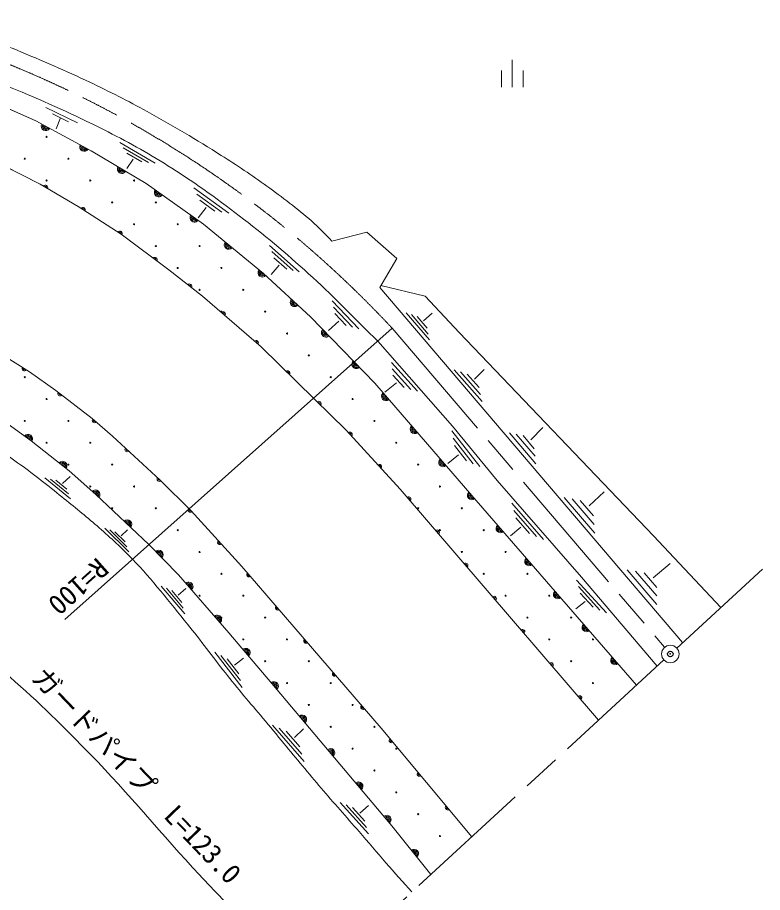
# Model space of a CAD drawing. Units: millimetres, scale not verified. Extents: x 40000 to 680000, y 20000 to 380000.
# Drawn here: x 509340 to 577512, y 238835 to 318924 of the extents above; entities that cross this region are included whole.
import ezdxf
from ezdxf.enums import TextEntityAlignment as Align

# ---------------------------------------------------------------- set-up
doc = ezdxf.new("R2010")
doc.units = ezdxf.units.MM
doc.header["$LTSCALE"] = 1000
doc.header["$PDMODE"] = 32
doc.header["$PDSIZE"] = 500
doc.linetypes.add('CHAIN', pattern=[18.5, 12, -1.5, 3.5, -1.5])
for name, color, linetype, lineweight in [('M-BGD', 7, 'Continuous', 13), ('M-BMK', 2, 'CHAIN', 13), ('M-BMK-SRVR', 3, 'Continuous', 13), ('M-STR-HTXT', 7, 'Continuous', 13)]:
    doc.layers.add(name, color=color, linetype=linetype, lineweight=lineweight)
doc.layers.add('M-OTRS', color=6, linetype='Continuous')
doc.styles.add('ＭＳ ゴシック', font='')
doc.styles.get('ＭＳ ゴシック').set_extended_font_data('MS Gothic')

# ---------------------------------------------------------------- blocks, each defined once
blk = doc.blocks.new('ﾌﾟﾛｯﾄﾏｰｸ-02')
at = {"color": 3, "linetype": 'Continuous', "lineweight": 13}
blk.add_circle((0, 0), 0.5, dxfattribs=at)

msp = doc.modelspace()

# ---------------------------------------------------------------- linework, layer by layer
at = {"layer": 'M-BGD'}
for p, q in [((554614, 315060), (554614, 312560)), ((553614, 314060), (553614, 312560)), ((555614, 314060), (555614, 312560)), ((505831, 311754), (511011, 309454)), ((511920, 310698), (514820, 309287)), ((512545, 310092), (513995, 309387)), ((511011, 309454), (516079, 306730)), ((513270, 309740), (512869, 308728)), ((518699, 307490), (521935, 305584)), ((519016, 307004), (521327, 305642)), ((506461, 306159), (511418, 303658)), ((516079, 306730), (521102, 303716)), ((519332, 306517), (520719, 305700)), ((519929, 305966), (519346, 305108)), ((511418, 303658), (514878, 301626)), ((521102, 303716), (526355, 300013)), ((525465, 303331), (528684, 301029)), ((525743, 302764), (528042, 301120)), ((526021, 302198), (527400, 301211)), ((514878, 301626), (518830, 299104)), ((526589, 301546), (525861, 300595)), ((526355, 300013), (531838, 295491)), ((518830, 299104), (523176, 295814)), ((532392, 298053), (535127, 295646)), ((532600, 297491), (534553, 295772)), ((532808, 296930), (533980, 295898)), ((523176, 295814), (526261, 293422)), ((533272, 296269), (532542, 295398)), ((531838, 295491), (536145, 291527)), ((526261, 293422), (531630, 288770)), ((538133, 292977), (540571, 290430)), ((538250, 292400), (539991, 290581)), ((536145, 291527), (542025, 285440)), ((538367, 291824), (539412, 290732)), ((547038, 289416), (544892, 291906)), ((546928, 289954), (545395, 291732)), ((546818, 290492), (545898, 291559)), ((546489, 291146), (547275, 291874)), ((538736, 291136), (537811, 290286)), ((531630, 288770), (536519, 283993)), ((507549, 288280), (510443, 286487)), ((543548, 287353), (545939, 284712)), ((543620, 286766), (545328, 284880)), ((510443, 286487), (512839, 284776)), ((543692, 286180), (544717, 285048)), ((551861, 283786), (549298, 286672)), ((551716, 284420), (549885, 286481)), ((551571, 285054), (550472, 286291)), ((551169, 285821), (552053, 286709)), ((542025, 285440), (550907, 275185)), ((544025, 285474), (542946, 284637)), ((512839, 284776), (516173, 282216)), ((536519, 283993), (539405, 281154)), ((507571, 282340), (510585, 280174)), ((516173, 282216), (518043, 280601)), ((539405, 281154), (544361, 275763)), ((556298, 280253), (557396, 281396)), ((518043, 280601), (522401, 276589)), ((549080, 281079), (551659, 277813)), ((549199, 280410), (551041, 278077)), ((556774, 278074), (554357, 280908)), ((556703, 278764), (554977, 280789)), ((556633, 279455), (555597, 280670)), ((510585, 280174), (514068, 277428)), ((549318, 279741), (550423, 278341)), ((549704, 278906), (548706, 278096)), ((514068, 277428), (516502, 275262)), ((514175, 274874), (511852, 276780)), ((514014, 275310), (512355, 276672)), ((513853, 275747), (512857, 276564)), ((513469, 276264), (514152, 276921)), ((522401, 276589), (525228, 273756)), ((544361, 275763), (562512, 254620)), ((561663, 274219), (563011, 275509)), ((516502, 275262), (521372, 270680)), ((550907, 275185), (565986, 257821)), ((562160, 271718), (559368, 274999)), ((562098, 272509), (560104, 274853)), ((562036, 273300), (560840, 274707)), ((554576, 274461), (557483, 271148)), ((525228, 273756), (529882, 268665)), ((554753, 273790), (556830, 271423)), ((554931, 273119), (556177, 271699)), ((519518, 270030), (517330, 272187)), ((519353, 270476), (517790, 272016)), ((519187, 270921), (518250, 271845)), ((518817, 271475), (519406, 272024)), ((555395, 272277), (554444, 271487)), ((521372, 270680), (524070, 267917)), ((529882, 268665), (542613, 253863)), ((567846, 265201), (565127, 268358)), ((567520, 267646), (569069, 268945)), ((524070, 267917), (528675, 262604)), ((567845, 265977), (565903, 268232)), ((567844, 266753), (566679, 268106)), ((524645, 264351), (522488, 266882)), ((560481, 267428), (563232, 264428)), ((560660, 266829), (562625, 264685)), ((524514, 264870), (522974, 266678)), ((524383, 265389), (523459, 266474)), ((524040, 266036), (524750, 266666)), ((560838, 266229), (562017, 264943)), ((561285, 265472), (560428, 264789)), ((528675, 262604), (532611, 257967)), ((529899, 257611), (527385, 260820)), ((529747, 258231), (527951, 260523)), ((529193, 259648), (530021, 260297)), ((529594, 258852), (528517, 260227)), ((532611, 257967), (543596, 244951)), ((535572, 250825), (532676, 254159)), ((535366, 251500), (533297, 253882)), ((535160, 252175), (533919, 253604)), ((534678, 253022), (535508, 253817)), ((542613, 253863), (550912, 243936)), ((541469, 244208), (538865, 247084)), ((541289, 244793), (539429, 246847)), ((540679, 246110), (541447, 246807)), ((541109, 245378), (539993, 246610)), ((543596, 244951), (547155, 240475))]:
    msp.add_line(p, q, dxfattribs=at)
for points in [[(363938, 303398), (382714, 306613), (413580, 310916), (465823, 317614), (473391, 317871), (479888, 317536), (485224, 317023), (488908, 316465), (492480, 315750), (499982, 313875), (505831, 311754), (511011, 309454), (516079, 306730), (521102, 303716), (526355, 300013), (531838, 295491), (536145, 291527), (542025, 285440), (550907, 275185), (565986, 257821)], [(360782, 297895), (379826, 300786), (410418, 305436), (457521, 311563), (464658, 312114), (470669, 312298), (475979, 312365), (482014, 312008), (488556, 311294), (494495, 310244), (498402, 309173), (500746, 308481), (504095, 307186), (506461, 306159), (511418, 303658), (514878, 301626), (518830, 299104), (523176, 295814), (526261, 293422), (531630, 288770), (536519, 283993), (539405, 281154), (544361, 275763), (562512, 254620)], [(570205, 261707), (542483, 294207), (544060, 296857), (541311, 299288), (538113, 298461)], [(463901, 297549), (471069, 298420), (473299, 298568), (475401, 298558), (479077, 298335), (481642, 297963), (484168, 297505), (488221, 296534), (490231, 295954), (492418, 295209), (498610, 292828), (501126, 291667), (504891, 289792), (507549, 288280), (510443, 286487), (512839, 284776), (516173, 282216), (518043, 280601), (522401, 276589), (525228, 273756), (529882, 268665), (542613, 253863), (550912, 243936)], [(573705, 264930), (567537, 271493), (549765, 290091), (546651, 293404), (542586, 294380)], [(370526, 279768), (467398, 293301), (471247, 293503), (474261, 293525), (479753, 292967), (484084, 292186), (487567, 291360), (493528, 289462), (498060, 287564), (501164, 286180), (504178, 284416), (507571, 282340), (510585, 280174), (514068, 277428), (516502, 275262), (521372, 270680), (524070, 267917), (528675, 262604), (532611, 257967), (543596, 244951), (547155, 240475)], [(542303, 289294), (549133, 281513), (553234, 276557), (560940, 267710), (567859, 259545)]]:
    msp.add_lwpolyline(points, dxfattribs=at)
for centre in [(512000, 308001), (512000, 308001), (510000, 306001), (514001, 306000), (512001, 304000), (512001, 304000), (516001, 304001), (516001, 304001), (520000, 304001), (520000, 304001), (518001, 302001), (522001, 302000), (520001, 300001), (520001, 300001), (524001, 300001), (524001, 300001), (522000, 298000), (526000, 298000), (524000, 296000), (524000, 296000), (528000, 296000), (528000, 296000), (526000, 294001), (530001, 294000), (528000, 292001), (528000, 292001), (532001, 292000), (532001, 292000), (534001, 290001), (536000, 288001), (536000, 288001), (510001, 286000), (538000, 286001), (512001, 284001), (512001, 284001), (540001, 284001), (540001, 284001), (510001, 282001), (514001, 282001), (542000, 282000), (512000, 280000), (512000, 280000), (516001, 280000), (516001, 280000), (544000, 280000), (544000, 280000), (514001, 278000), (518000, 278000), (546000, 278001), (516001, 276000), (516001, 276000), (520000, 276000), (520000, 276000), (548001, 276000), (548001, 276000), (518000, 274000), (522000, 274001), (546001, 274000), (550001, 274000), (524001, 272000), (524001, 272000), (548001, 272001), (548001, 272001), (552001, 272001), (552001, 272001), (526001, 270000), (550001, 270001), (554000, 270001), (528001, 268001), (528001, 268001), (552000, 268000), (552000, 268000), (556001, 268000), (556001, 268000), (526001, 266001), (530001, 266001), (554001, 266000), (558000, 266000), (528000, 264000), (528000, 264000), (532001, 264000), (532001, 264000), (556001, 264000), (556001, 264000), (560000, 264000), (560000, 264000), (530000, 262001), (534000, 262000), (558000, 262000), (562000, 262001), (532001, 260000), (532001, 260000), (536000, 260000), (536000, 260000), (560000, 260001), (560000, 260001), (564001, 260000), (564001, 260000), (534001, 258000), (538000, 258001), (562001, 258000), (536001, 256001), (536001, 256001), (540001, 256000), (540001, 256000), (538000, 254001), (542001, 254000), (540001, 252000), (540001, 252000), (544001, 252001), (544001, 252001), (542000, 250000), (544000, 248000), (544000, 248000), (546000, 246001), (548001, 244000), (548001, 244000)]:
    msp.add_circle(centre, 50, dxfattribs=at)
for centre, radius, start, end in [((511918, 308967), 400, 151.74442, 331.74442), ((511918, 308967), 300, 151.74442, 331.74442), ((511918, 308967), 200, 151.74442, 331.74442), ((511918, 308967), 100, 151.74442, 331.74442), ((515441, 307073), 400, 151.74442, 331.74442), ((515441, 307073), 300, 151.74442, 331.74442), ((515441, 307073), 200, 151.74442, 331.74442), ((515441, 307073), 100, 151.74442, 331.74442), ((518888, 305045), 400, 149.03624, 329.03624), ((518888, 305045), 300, 149.03624, 329.03624), ((518888, 305045), 200, 149.03624, 329.03624), ((518888, 305045), 100, 149.03624, 329.03624), ((511906, 303371), 200, 329.58294, 149.58294), ((511906, 303371), 100, 329.58294, 149.58294), ((522261, 302900), 400, 144.81409, 324.81409), ((522261, 302900), 300, 144.81409, 324.81409), ((522261, 302900), 200, 144.81409, 324.81409), ((522261, 302900), 100, 144.81409, 324.81409), ((515345, 301329), 200, 327.4451, 147.4451), ((515345, 301329), 100, 327.4451, 147.4451), ((525530, 300595), 400, 144.81409, 324.81409), ((525530, 300595), 300, 144.81409, 324.81409), ((525530, 300595), 200, 144.81409, 324.81409), ((525530, 300595), 100, 144.81409, 324.81409), ((518716, 299176), 200, 327.4451, 147.4451), ((518716, 299176), 100, 327.4451, 147.4451), ((528662, 298110), 400, 140.48759, 320.48759), ((528662, 298110), 300, 140.48759, 320.48759), ((528662, 298110), 200, 140.48759, 320.48759), ((528662, 298110), 100, 140.48759, 320.48759), ((521912, 296771), 200, 322.87977, 142.87977), ((521912, 296771), 100, 322.87977, 142.87977), ((531748, 295565), 400, 140.48759, 320.48759), ((531748, 295565), 300, 140.48759, 320.48759), ((531748, 295565), 200, 140.48759, 320.48759), ((531748, 295565), 100, 140.48759, 320.48759), ((525084, 294335), 200, 322.20444, 142.20444), ((525084, 294335), 100, 322.20444, 142.20444), ((534696, 292861), 400, 137.3788, 317.3788), ((534696, 292861), 300, 137.3788, 317.3788), ((534696, 292861), 200, 137.3788, 317.3788), ((534696, 292861), 100, 137.3788, 317.3788), ((528158, 291778), 200, 319.09595, 139.09595), ((528158, 291778), 100, 319.09595, 139.09595), ((537555, 290067), 400, 134.00241, 314.00241), ((537555, 290067), 300, 134.00241, 314.00241), ((537555, 290067), 200, 134.00241, 314.00241), ((537555, 290067), 100, 134.00241, 314.00241), ((531182, 289159), 200, 319.09595, 139.09595), ((531182, 289159), 100, 319.09595, 139.09595), ((509955, 286790), 200, 148.22878, 328.22878), ((509955, 286790), 100, 148.22878, 328.22878), ((540334, 287190), 400, 134.00241, 314.00241), ((540334, 287190), 300, 134.00241, 314.00241), ((540334, 287190), 200, 134.00241, 314.00241), ((540334, 287190), 100, 134.00241, 314.00241), ((534067, 286389), 200, 315.66158, 135.66158), ((534067, 286389), 100, 315.66158, 135.66158), ((513221, 284483), 200, 142.48089, 322.48089), ((513221, 284483), 100, 142.48089, 322.48089), ((543050, 284255), 400, 130.89617, 310.89617), ((543050, 284255), 300, 130.89617, 310.89617), ((543050, 284255), 200, 130.89617, 310.89617), ((543050, 284255), 100, 130.89617, 310.89617), ((536926, 283592), 200, 315.47489, 135.47489), ((536926, 283592), 100, 315.47489, 135.47489), ((516383, 282034), 200, 139.17386, 319.17386), ((516383, 282034), 100, 139.17386, 319.17386), ((545669, 281232), 400, 130.89617, 310.89617), ((545669, 281232), 300, 130.89617, 310.89617), ((545669, 281232), 200, 130.89617, 310.89617), ((545669, 281232), 100, 130.89617, 310.89617), ((510313, 280370), 400, 324.30205, 144.30205), ((510313, 280370), 300, 324.30205, 144.30205), ((510313, 280370), 200, 324.30205, 144.30205), ((510313, 280370), 100, 324.30205, 144.30205), ((539759, 280769), 200, 312.59092, 132.59092), ((539759, 280769), 100, 312.59092, 132.59092), ((519372, 279377), 200, 137.36746, 317.36746), ((519372, 279377), 100, 137.36746, 317.36746), ((513463, 277905), 400, 321.74558, 141.74558), ((513463, 277905), 300, 321.74558, 141.74558), ((513463, 277905), 200, 321.74558, 141.74558), ((513463, 277905), 100, 321.74558, 141.74558), ((542466, 277824), 200, 312.59092, 132.59092), ((542466, 277824), 100, 312.59092, 132.59092), ((548288, 278208), 400, 130.89617, 310.89617), ((548288, 278208), 300, 130.89617, 310.89617), ((548288, 278208), 200, 130.89617, 310.89617), ((548288, 278208), 100, 130.89617, 310.89617), ((522315, 276667), 200, 137.36746, 317.36746), ((522315, 276667), 100, 137.36746, 317.36746), ((516481, 275281), 400, 318.33385, 138.33385), ((516481, 275281), 300, 318.33385, 138.33385), ((516481, 275281), 200, 318.33385, 138.33385), ((516481, 275281), 100, 318.33385, 138.33385), ((545143, 274853), 200, 310.64485, 130.64485), ((545143, 274853), 100, 310.64485, 130.64485), ((550907, 275185), 400, 130.89617, 310.89617), ((550907, 275185), 300, 130.89617, 310.89617), ((550907, 275185), 200, 130.89617, 310.89617), ((550907, 275185), 100, 130.89617, 310.89617), ((525144, 273840), 200, 134.94978, 314.94978), ((525144, 273840), 100, 134.94978, 314.94978), ((519394, 272540), 400, 316.73984, 136.73984), ((519394, 272540), 300, 316.73984, 136.73984), ((519394, 272540), 200, 316.73984, 136.73984), ((519394, 272540), 100, 316.73984, 136.73984), ((553529, 272165), 400, 130.97296, 310.97296), ((553529, 272165), 300, 130.97296, 310.97296), ((553529, 272165), 200, 130.97296, 310.97296), ((547748, 271817), 200, 310.64485, 130.64485), ((547748, 271817), 100, 310.64485, 130.64485), ((553529, 272165), 100, 130.97296, 310.97296), ((527847, 270891), 200, 132.42925, 312.42925), ((527847, 270891), 100, 132.42925, 312.42925), ((522269, 269761), 400, 314.33006, 134.33006), ((522269, 269761), 300, 314.33006, 134.33006), ((522269, 269761), 200, 314.33006, 134.33006), ((522269, 269761), 100, 314.33006, 134.33006), ((556152, 269145), 400, 130.97296, 310.97296), ((556152, 269145), 300, 130.97296, 310.97296), ((556152, 269145), 200, 130.97296, 310.97296), ((556152, 269145), 100, 130.97296, 310.97296), ((550354, 268782), 200, 310.64485, 130.64485), ((550354, 268782), 100, 310.64485, 130.64485), ((530523, 267919), 200, 130.69901, 310.69901), ((530523, 267919), 100, 130.69901, 310.69901), ((525002, 266842), 400, 310.91047, 130.91047), ((525002, 266842), 300, 310.91047, 130.91047), ((525002, 266842), 200, 310.91047, 130.91047), ((525002, 266842), 100, 310.91047, 130.91047), ((552959, 265747), 200, 310.64485, 130.64485), ((558775, 266124), 400, 130.97296, 310.97296), ((558775, 266124), 300, 130.97296, 310.97296), ((558775, 266124), 200, 130.97296, 310.97296), ((558775, 266124), 100, 130.97296, 310.97296), ((552959, 265747), 100, 310.64485, 130.64485), ((533132, 264887), 200, 130.69901, 310.69901), ((533132, 264887), 100, 130.69901, 310.69901), ((527622, 263819), 400, 310.91047, 130.91047), ((527622, 263819), 300, 310.91047, 130.91047), ((527622, 263819), 200, 310.91047, 130.91047), ((527622, 263819), 100, 310.91047, 130.91047), ((555565, 262712), 200, 310.64485, 130.64485), ((555565, 262712), 100, 310.64485, 130.64485), ((561398, 263104), 400, 130.97296, 310.97296), ((561398, 263104), 300, 130.97296, 310.97296), ((561398, 263104), 200, 130.97296, 310.97296), ((561398, 263104), 100, 130.97296, 310.97296), ((535740, 261854), 200, 130.69901, 310.69901), ((535740, 261854), 100, 130.69901, 310.69901), ((530223, 260780), 400, 310.33516, 130.33516), ((530223, 260780), 300, 310.33516, 130.33516), ((530223, 260780), 200, 310.33516, 130.33516), ((530223, 260780), 100, 310.33516, 130.33516), ((564021, 260084), 400, 130.97296, 310.97296), ((564021, 260084), 300, 130.97296, 310.97296), ((558170, 259677), 200, 310.64485, 130.64485), ((558170, 259677), 100, 310.64485, 130.64485), ((564021, 260084), 200, 130.97296, 310.97296), ((564021, 260084), 100, 130.97296, 310.97296), ((538348, 258821), 200, 130.69901, 310.69901), ((538348, 258821), 100, 130.69901, 310.69901), ((532811, 257731), 400, 310.16138, 130.16138), ((532811, 257731), 300, 310.16138, 130.16138), ((532811, 257731), 200, 310.16138, 130.16138), ((532811, 257731), 100, 310.16138, 130.16138), ((560776, 256642), 200, 310.64485, 130.64485), ((560776, 256642), 100, 310.64485, 130.64485), ((540957, 255789), 200, 130.69901, 310.69901), ((540957, 255789), 100, 130.69901, 310.69901), ((535391, 254674), 400, 310.16138, 130.16138), ((535391, 254674), 300, 310.16138, 130.16138), ((535391, 254674), 200, 310.16138, 130.16138), ((535391, 254674), 100, 310.16138, 130.16138), ((543550, 252743), 200, 129.89598, 309.89598), ((543550, 252743), 100, 129.89598, 309.89598), ((537971, 251617), 400, 310.16138, 130.16138), ((537971, 251617), 300, 310.16138, 130.16138), ((537971, 251617), 200, 310.16138, 130.16138), ((537971, 251617), 100, 310.16138, 130.16138), ((546115, 249674), 200, 129.89598, 309.89598), ((546115, 249674), 100, 129.89598, 309.89598), ((540551, 248560), 400, 310.16138, 130.16138), ((540551, 248560), 300, 310.16138, 130.16138), ((540551, 248560), 200, 310.16138, 130.16138), ((540551, 248560), 100, 310.16138, 130.16138), ((548681, 246605), 200, 129.89598, 309.89598), ((548681, 246605), 100, 129.89598, 309.89598), ((543130, 245503), 400, 310.16138, 130.16138), ((543130, 245503), 300, 310.16138, 130.16138), ((543130, 245503), 200, 310.16138, 130.16138), ((543130, 245503), 100, 310.16138, 130.16138), ((545636, 242385), 400, 308.48233, 128.48233), ((545636, 242385), 300, 308.48233, 128.48233), ((545636, 242385), 200, 308.48233, 128.48233), ((545636, 242385), 100, 308.48233, 128.48233)]:
    msp.add_arc(centre, radius, start, end, dxfattribs=at)
for points, knots in [([(486037, 322852), (486704, 322735), (487373, 322634), (488036, 322499), (489599, 322179), (491146, 321788), (492698, 321417), (494095, 321083), (495504, 320789), (496884, 320386), (499064, 319750), (501200, 318969), (503336, 318199), (505337, 317477), (507329, 316729), (509297, 315921), (511542, 315000), (513770, 314035), (515962, 312995), (517730, 312156), (519477, 311268), (521192, 310324), (523495, 309055), (525757, 307710), (527979, 306305), (529398, 305408), (530796, 304478), (532154, 303492), (533553, 302476), (534940, 301439), (536240, 300299), (536898, 299723), (537488, 299074), (538113, 298461)], [0, 0, 0, 0, 1, 1, 1, 2, 2, 2, 3, 3, 3, 4, 4, 4, 5, 5, 5, 6, 6, 6, 7, 7, 7, 8, 8, 8, 9, 9, 9, 10, 10, 10, 11, 11, 11, 11]), ([(461096, 319748), (462525, 319825), (463954, 319920), (465384, 319980), (466490, 320026), (467596, 320069), (468703, 320077), (470980, 320093), (473261, 320096), (475535, 319973), (477605, 319860), (479666, 319619), (481727, 319392), (483730, 319172), (485737, 318963), (487725, 318633), (490618, 318153), (493509, 317617), (496343, 316862), (498351, 316327), (500307, 315605), (502267, 314912), (504786, 314021), (507301, 313108), (509766, 312075), (512430, 310959), (515066, 309768), (517636, 308448), (519623, 307427), (521578, 306333), (523463, 305133), (525725, 303692), (527906, 302120), (530026, 300478), (532213, 298784), (534322, 296986), (536367, 295123), (538417, 293256), (540324, 291237), (542303, 289294)], [0, 0, 0, 0, 1, 1, 1, 2, 2, 2, 3, 3, 3, 4, 4, 4, 5, 5, 5, 6, 6, 6, 7, 7, 7, 8, 8, 8, 9, 9, 9, 10, 10, 10, 11, 11, 11, 12, 12, 12, 13, 13, 13, 13]), ([(466219, 290076), (467989, 290191), (469758, 290349), (471531, 290420), (472349, 290453), (473168, 290468), (473987, 290457), (475104, 290443), (476222, 290409), (477336, 290323), (478272, 290251), (479205, 290143), (480134, 290003), (481496, 289798), (482849, 289527), (484197, 289244), (485319, 289009), (486443, 288776), (487546, 288463), (488988, 288054), (490401, 287546), (491810, 287034), (493268, 286505), (494711, 285936), (496141, 285337), (497404, 284808), (498647, 284231), (499892, 283663), (500901, 283202), (501926, 282774), (502906, 282256), (503886, 281739), (504828, 281151), (505764, 280559), (507151, 279683), (508521, 278777), (509850, 277813), (511142, 276876), (512380, 275868), (513623, 274866), (514701, 273997), (515778, 273126), (516815, 272210), (517862, 271286), (518912, 270360), (519873, 269347), (521662, 267464), (523262, 265408), (524897, 263391), (526080, 261933), (527191, 260418), (528358, 258948), (528917, 258243), (529481, 257542), (530055, 256849), (530627, 256158), (531220, 255483), (531796, 254795), (532441, 254025), (533074, 253246), (533716, 252473), (534851, 251108), (535980, 249738), (537132, 248388), (538272, 247051), (539443, 245742), (540593, 244414), (541414, 243464), (542221, 242501), (543049, 241556), (543834, 240658), (544635, 239775), (545428, 238885)], [0, 0, 0, 0, 1, 1, 1, 2, 2, 2, 3, 3, 3, 4, 4, 4, 5, 5, 5, 6, 6, 6, 7, 7, 7, 8, 8, 8, 9, 9, 9, 10, 10, 10, 11, 11, 11, 12, 12, 12, 13, 13, 13, 14, 14, 14, 15, 15, 15, 16, 16, 16, 17, 17, 17, 18, 18, 18, 19, 19, 19, 20, 20, 20, 21, 21, 21, 22, 22, 22, 23, 23, 23, 24, 24, 24, 24])]:
    msp.add_open_spline(points, degree=3, knots=knots, dxfattribs=at)
at = {"layer": 'M-BMK'}
for p, q in [((543629, 290473), (568557, 261276)), ((577512, 268437), (569665, 261210)), ((568489, 260126), (534914, 229200))]:
    msp.add_line(p, q, dxfattribs=at)
msp.add_arc((471433, 223227), 98664, 42.96693, 77.97028, dxfattribs=at)
at = {"layer": 'M-BMK-SRVR'}
msp.add_line((513663, 263824), (543629, 290473), dxfattribs=at)
at = {"layer": 'M-OTRS'}
msp.add_point((569077, 260668), dxfattribs=at)
at = {"layer": 'M-STR-HTXT'}
msp.add_open_spline([(468920, 272155), (470570, 272144), (472223, 272205), (473872, 272123), (476130, 272010), (478393, 271849), (480625, 271492), (482338, 271218), (484029, 270806), (485699, 270337), (487672, 269782), (489620, 269129), (491526, 268378), (493597, 267561), (495596, 266573), (497604, 265615), (498821, 265034), (500051, 264476), (501221, 263806), (502503, 263073), (503733, 262248), (504938, 261395), (506215, 260492), (507470, 259552), (508656, 258532), (511241, 256307), (513664, 253896), (516040, 251449), (519484, 247902), (522622, 244070), (525986, 240448), (527357, 238972), (528791, 237557), (530156, 236077), (531418, 234709), (532585, 233252), (533873, 231908), (534496, 231258), (535165, 230653), (535811, 230026)], degree=3, knots=[0, 0, 0, 0, 1, 1, 1, 2, 2, 2, 3, 3, 3, 4, 4, 4, 5, 5, 5, 6, 6, 6, 7, 7, 7, 8, 8, 8, 9, 9, 9, 10, 10, 10, 11, 11, 11, 12, 12, 12, 13, 13, 13, 13], dxfattribs=at)

# ---------------------------------------------------------------- block references
at = {"layer": 'M-BMK-SRVR', "xscale": 1600, "yscale": 1600, "rotation": 90}
msp.add_blockref('ﾌﾟﾛｯﾄﾏｰｸ-02', (569077, 260668), dxfattribs=at)

# ---------------------------------------------------------------- texts
at = {"layer": 'M-BMK-SRVR', "style": 'ＭＳ ゴシック'}
msp.add_text('R=100', height=1833, rotation=221.647, dxfattribs=at).set_placement((511605, 265860), align=Align.BOTTOM_RIGHT)
at = {"layer": 'M-STR-HTXT', "style": 'ＭＳ ゴシック'}
msp.add_text('ガードパイプ\u3000L=123.0', height=1833, rotation=313.773, dxfattribs=at).set_placement((519190, 248549), align=Align.BOTTOM_CENTER)

doc.saveas('drawing.dxf')
